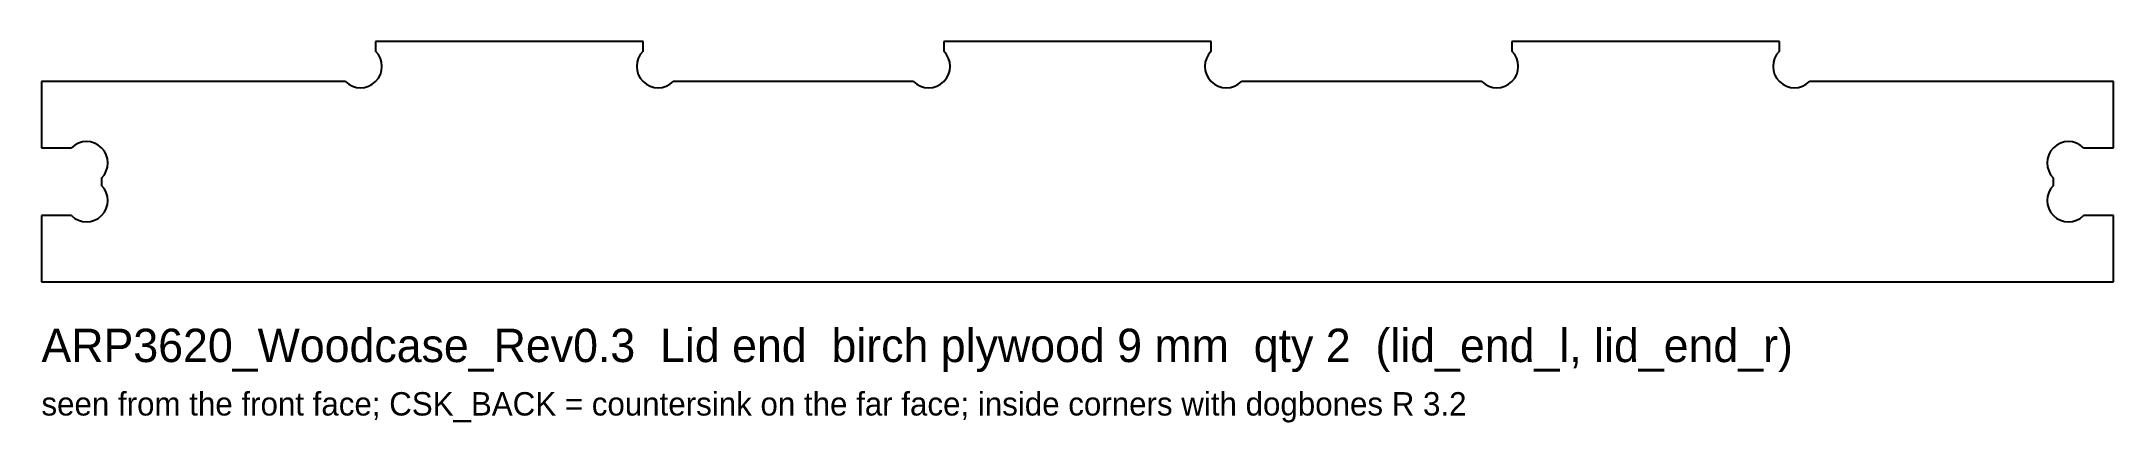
# Model space of a CAD drawing. Header units: millimetres. Extents: x 0 to 310, y -21 to 36.
import ezdxf

# ---------------------------------------------------------------- set-up
doc = ezdxf.new("R2010")
doc.units = ezdxf.units.MM
doc.layers.add('NOTE', color=8, linetype='CONTINUOUS')
doc.layers.add('OUTLINE', color=7, linetype='CONTINUOUS')

msp = doc.modelspace()

# ---------------------------------------------------------------- linework, layer by layer
at = {"layer": 'OUTLINE'}
for p, q in [((90, 36), (50, 36)), ((50, 36), (50, 34.5255)), ((90, 34.5255), (90, 36)), ((175, 36), (135, 36)), ((135, 36), (135, 34.5255)), ((175, 34.5255), (175, 36)), ((260, 36), (220, 36)), ((220, 36), (220, 34.5255)), ((260, 34.5255), (260, 36)), ((45.4745, 30), (0, 30)), ((0, 30), (0, 20.075)), ((130.4745, 30), (94.5255, 30)), ((215.4745, 30), (179.5255, 30)), ((310, 30), (264.5255, 30)), ((310, 20.075), (310, 30)), ((0, 20.075), (4.4745, 20.075)), ((305.5255, 20.075), (310, 20.075)), ((9, 15.5495), (9, 14.4505)), ((301, 14.4505), (301, 15.5495)), ((4.4745, 9.925), (0, 9.925)), ((0, 9.925), (0, 0)), ((310, 9.925), (305.5255, 9.925)), ((310, 0), (310, 9.925)), ((0, 0), (310, 0))]:
    msp.add_line(p, q, dxfattribs=at)
for centre, start, end in [((47.7373, 32.2627), 225, 45), ((92.2627, 32.2627), 135, 315), ((132.7373, 32.2627), 225, 45), ((177.2627, 32.2627), 135, 315), ((217.7373, 32.2627), 225, 45), ((262.2627, 32.2627), 135, 315), ((6.7373, 17.8123), 315, 135), ((303.2627, 17.8123), 45, 225), ((6.7373, 12.1877), 225, 45), ((303.2627, 12.1877), 135, 315)]:
    msp.add_arc(centre, 3.2, start, end, dxfattribs=at)

# ---------------------------------------------------------------- texts
at = {"layer": 'NOTE'}
for s, height, p in [('ARP3620_Woodcase_Rev0.3  Lid end  birch plywood 9 mm  qty 2  (lid_end_l, lid_end_r)', 5, (0, -12)), ('seen from the front face; CSK_BACK = countersink on the far face; inside corners with dogbones R 3.2', 3.5, (0, -20))]:
    msp.add_text(s, height=height, dxfattribs=at).set_placement(p)

doc.saveas('drawing.dxf')
